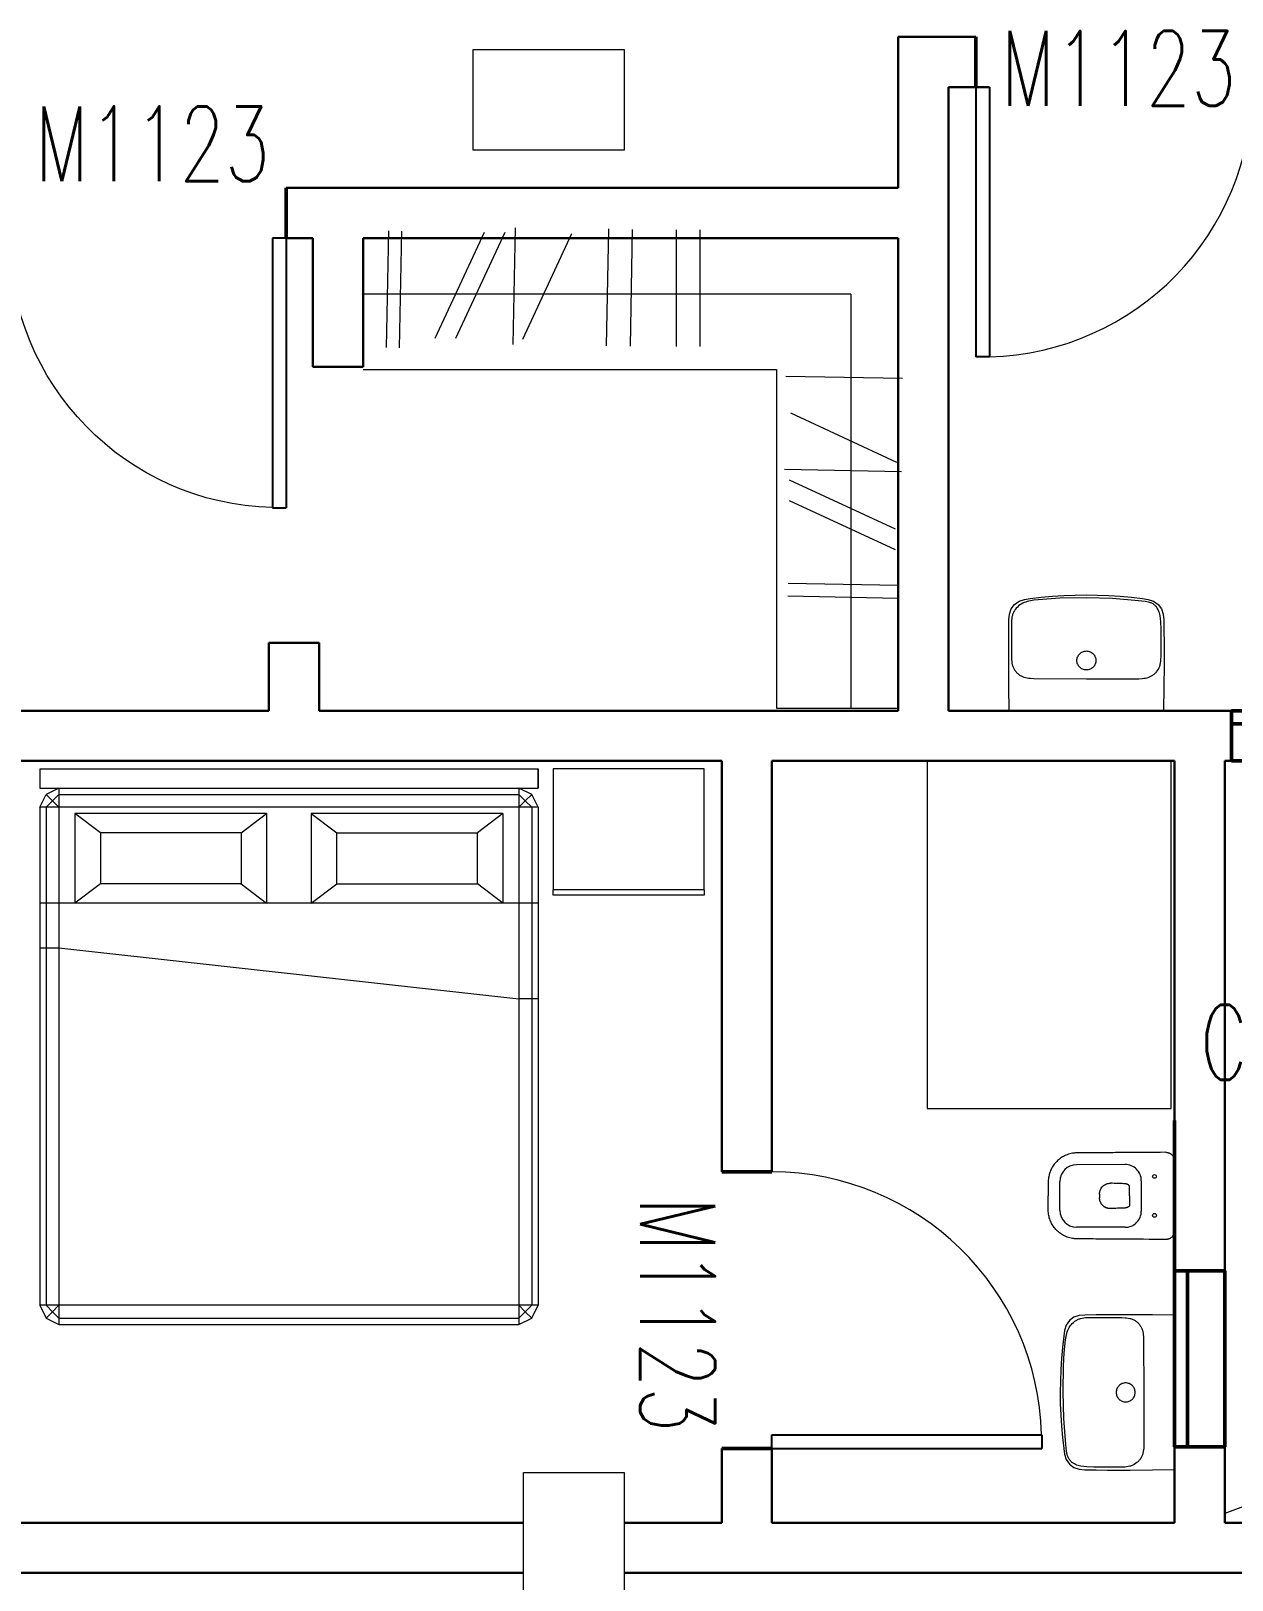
# Model space of a CAD drawing. Header units: inches. Extents: x 675 to 51927, y 19035 to 68555.
# Drawn here: x 6725 to 11500, y 52663 to 58825 of the extents above; entities that cross this region are included whole.
import ezdxf

# ---------------------------------------------------------------- set-up
doc = ezdxf.new("R2010")
doc.units = ezdxf.units.IN
doc.header["$LTSCALE"] = 0.5
doc.header["$MEASUREMENT"] = 0
for name, color, linetype, lineweight in [('00I-FURN', 30, 'Continuous', 9), ('Column', 192, 'Continuous', 13), ('Q-CASE', 31, 'Continuous', 9), ('Wall', 113, 'Continuous', 50), ('Window Interior', 170, 'Continuous', 50)]:
    doc.layers.add(name, color=color, linetype=linetype, lineweight=lineweight)
doc.layers.add('DOOR Single', color=242, linetype='Continuous')
doc.layers.add('WINDOW_TEXT', color=7, linetype='Continuous')
doc.styles.add('_TCH_WINDOW', font='SIMPLEX', dxfattribs={"height": 3.5, "bigfont": 'GBCBIG'})

# ---------------------------------------------------------------- blocks, each defined once
blk = doc.blocks.new('$DorLib2D$00000001')
for p, q in [((0.45, 0.975), (0.5, 0.975)), ((0.45, 0), (0.45, 0.975)), ((0.5, 0), (0.5, 0.975)), ((0.5, 0), (0.45, 0))]:
    blk.add_line(p, q)
at = {"lineweight": 13}
blk.add_arc((0.475, 0), 0.975, 91.4693, 180, dxfattribs=at)
blk = doc.blocks.new('$WINLIB2D$00000004')
at = {"color": 0}
for points in [[(-0.5, 0.5), (-0.5, -0.5)], [(-0.5, 0.5), (0.5, 0.5)], [(0.5, -0.5), (0.5, 0.5)], [(-0.5, 0.2406), (0.5, 0.2406)], [(-0.5, -0.5), (0.5, -0.5)]]:
    blk.add_lwpolyline(points, dxfattribs=at)

msp = doc.modelspace()

# ---------------------------------------------------------------- linework, layer by layer
at = {"layer": '00I-FURN'}
for p, q in [((8146.9, 58029.8), (8137.9, 57565.5)), ((8197.7, 58028.8), (8188.7, 57564.5)), ((8526.5, 58023.6), (8331, 57602.3)), ((8608.9, 58023.6), (8413.4, 57602.3)), ((8650.5, 58042.5), (8641.5, 57578.2)), ((8874.5, 58018.5), (8679, 57597.2)), ((9021.5, 58037.7), (9012.5, 57573.3)), ((9115.9, 58035.8), (9106.9, 57571.5)), ((9290.8, 58034.2), (9290.8, 57569.7)), ((9385.3, 57569.7), (9385.3, 58034.2)), ((9985.4, 57778.5), (8045.9, 57778.5)), ((9985.4, 57778.5), (9985.4, 56131.3)), ((9726.2, 57452.5), (10190.6, 57443.5)), ((9745.4, 57305.5), (10166.7, 57110.1)), ((9721.4, 57081.5), (10185.7, 57072.5)), ((9740.3, 57039.9), (10161.6, 56844.4)), ((9740.3, 56957.5), (10161.6, 56762)), ((9735.1, 56628.7), (10173.7, 56620.2)), ((9734.1, 56577.9), (10173.7, 56569.4)), ((10675.5, 56563.9), (10697.7, 56567.4)), ((10697.7, 56567.4), (10742.3, 56572.5)), ((10764.2, 56565.4), (10712.2, 56560.4)), ((10742.3, 56572.5), (10787, 56576.4)), ((10816.3, 56568.7), (10764.2, 56565.4)), ((10787, 56576.4), (10831.7, 56579.4)), ((10920.7, 56570.2), (10816.3, 56568.7)), ((10831.7, 56579.4), (10921.4, 56581.9)), ((11025.1, 56567.4), (10920.7, 56570.2)), ((10921.4, 56581.9), (10966.2, 56581)), ((10966.2, 56581), (11011, 56579.4)), ((11011, 56579.4), (11055.8, 56576.4)), ((11129.1, 56558.4), (11025.1, 56567.4)), ((11055.8, 56576.4), (11100.5, 56572.5)), ((11100.5, 56572.5), (11145, 56567.4)), ((11145, 56567.4), (11167.3, 56563.9)), ((10613.5, 56483), (10615.7, 56505.6)), ((10615.7, 56505.6), (10622.3, 56526.6)), ((10622.3, 56526.6), (10635.8, 56544.3)), ((10628.2, 56503.5), (10627.3, 56500.4)), ((10629.3, 56506.5), (10628.2, 56503.5)), ((10630.5, 56509.5), (10629.3, 56506.5)), ((10631.9, 56512.4), (10630.5, 56509.5)), ((10633.4, 56515.3), (10631.9, 56512.4)), ((10635, 56518.1), (10633.4, 56515.3)), ((10638.6, 56523.6), (10635, 56518.1)), ((10635.8, 56544.3), (10654.3, 56557)), ((10642.6, 56528.7), (10638.6, 56523.6)), ((10647.1, 56533.5), (10642.6, 56528.7)), ((10651.9, 56538), (10647.1, 56533.5)), ((10657.1, 56542), (10651.9, 56538)), ((10654.3, 56557), (10675.5, 56563.9)), ((10662.5, 56545.5), (10657.1, 56542)), ((10668.2, 56548.6), (10662.5, 56545.5)), ((10674.1, 56551.2), (10668.2, 56548.6)), ((10680.2, 56553.5), (10674.1, 56551.2)), ((10686.4, 56555.4), (10680.2, 56553.5)), ((10699.2, 56558.3), (10686.4, 56555.4)), ((10712.2, 56560.4), (10699.2, 56558.3)), ((11155.6, 56555.7), (11129.1, 56558.4)), ((11162, 56554.7), (11155.6, 56555.7)), ((11168.1, 56553.4), (11162, 56554.7)), ((11167.3, 56563.9), (11188.4, 56557)), ((11173.8, 56551.8), (11168.1, 56553.4)), ((11176.6, 56550.8), (11173.8, 56551.8)), ((11179.2, 56549.8), (11176.6, 56550.8)), ((11181.8, 56548.6), (11179.2, 56549.8)), ((11184.2, 56547.3), (11181.8, 56548.6)), ((11186.5, 56546), (11184.2, 56547.3)), ((11188.7, 56544.5), (11186.5, 56546)), ((11188.4, 56557), (11207, 56544.3)), ((11190.9, 56542.9), (11188.7, 56544.5)), ((11192.9, 56541.3), (11190.9, 56542.9)), ((11194.8, 56539.5), (11192.9, 56541.3)), ((11196.6, 56537.7), (11194.8, 56539.5)), ((11198.4, 56535.8), (11196.6, 56537.7)), ((11200, 56533.8), (11198.4, 56535.8)), ((11201.6, 56531.7), (11200, 56533.8)), ((11203, 56529.6), (11201.6, 56531.7)), ((11205.7, 56525.1), (11203, 56529.6)), ((11208.1, 56520.4), (11205.7, 56525.1)), ((11207, 56544.3), (11220.5, 56526.6)), ((11210.1, 56515.4), (11208.1, 56520.4)), ((11211.9, 56510.3), (11210.1, 56515.4)), ((11213.4, 56504.9), (11211.9, 56510.3)), ((11214.7, 56499.3), (11213.4, 56504.9)), ((11220.5, 56526.6), (11227.1, 56505.6)), ((11227.1, 56505.6), (11229.3, 56483.1)), ((10613, 56438.2), (10613.5, 56483)), ((10623.2, 56467.9), (10623.1, 56454.6)), ((10623.1, 56454.6), (10623.2, 56402.4)), ((10623.9, 56481.1), (10623.2, 56467.9)), ((10624.6, 56487.7), (10623.9, 56481.1)), ((10625.7, 56494.1), (10624.6, 56487.7)), ((10627.3, 56500.4), (10625.7, 56494.1)), ((11216.6, 56487.6), (11214.7, 56499.3)), ((11217.8, 56475.1), (11216.6, 56487.6)), ((11218.6, 56447.7), (11217.8, 56475.1)), ((11218.4, 56417.5), (11218.6, 56447.7)), ((11229.3, 56483.1), (11229.9, 56438.2)), ((10612.5, 56348.5), (10612.7, 56393.4)), ((10612.7, 56393.4), (10613, 56438.2)), ((10623.2, 56402.4), (10623.7, 56350.2)), ((11218.3, 56353.1), (11218.4, 56417.5)), ((11229.9, 56438.2), (11230.1, 56393.4)), ((11230.1, 56393.4), (11230.3, 56348.5)), ((10612.6, 56303.7), (10612.5, 56348.5)), ((10623.7, 56350.2), (10623.7, 56336.9)), ((10623.7, 56336.9), (10624.1, 56323.6)), ((10624.1, 56323.6), (10624.6, 56317.1)), ((10883.7, 56321), (10883.9, 56324.7)), ((10883.9, 56317.3), (10883.7, 56321)), ((10883.9, 56324.7), (10884.4, 56328.4)), ((10884.4, 56328.4), (10885.3, 56332)), ((10885.3, 56332), (10886.6, 56335.5)), ((10886.6, 56335.5), (10888.2, 56338.8)), ((10888.2, 56338.8), (10890.1, 56342)), ((10890.1, 56342), (10892.3, 56345)), ((10892.3, 56345), (10894.8, 56347.7)), ((10894.8, 56347.7), (10897.5, 56350.2)), ((10897.5, 56350.2), (10900.5, 56352.4)), ((10900.5, 56352.4), (10903.6, 56354.3)), ((10903.6, 56354.3), (10907, 56355.9)), ((10907, 56355.9), (10910.5, 56357.2)), ((10910.5, 56357.2), (10914.1, 56358.1)), ((10914.1, 56358.1), (10917.7, 56358.6)), ((10917.7, 56358.6), (10921.4, 56358.8)), ((10921.4, 56358.8), (10925.1, 56358.6)), ((10925.1, 56358.6), (10928.8, 56358.1)), ((10928.8, 56358.1), (10932.4, 56357.2)), ((10932.4, 56357.2), (10935.9, 56355.9)), ((10935.9, 56355.9), (10939.2, 56354.3)), ((10939.2, 56354.3), (10942.4, 56352.4)), ((10942.4, 56352.4), (10945.4, 56350.2)), ((10945.4, 56350.2), (10948.1, 56347.7)), ((10948.1, 56347.7), (10950.6, 56345)), ((10950.6, 56345), (10952.8, 56342)), ((10952.8, 56342), (10954.7, 56338.8)), ((10954.7, 56338.8), (10956.3, 56335.5)), ((10956.3, 56335.5), (10957.5, 56332)), ((10957.5, 56332), (10958.4, 56328.4)), ((10958.4, 56328.4), (10959, 56324.7)), ((10959, 56324.7), (10959.2, 56321)), ((10959.2, 56321), (10959, 56317.3)), ((11217.4, 56317.7), (11218, 56324.4)), ((11218, 56324.4), (11218.4, 56338.3)), ((11218.4, 56338.3), (11218.3, 56353.1)), ((11230.3, 56348.5), (11230.2, 56303.7)), ((10613.2, 56214), (10612.6, 56303.7)), ((10624.6, 56317.1), (10625.6, 56310.6)), ((10625.6, 56310.6), (10626.9, 56304.3)), ((10626.9, 56304.3), (10627.8, 56301.2)), ((10627.8, 56301.2), (10628.8, 56298.2)), ((10628.8, 56298.2), (10629.9, 56295.1)), ((10629.9, 56295.1), (10631.2, 56292.2)), ((10631.2, 56292.2), (10632.6, 56289.2)), ((10632.6, 56289.2), (10634.2, 56286.4)), ((10634.2, 56286.4), (10635.9, 56283.6)), ((10635.9, 56283.6), (10637.7, 56280.9)), ((10637.7, 56280.9), (10639.6, 56278.3)), ((10639.6, 56278.3), (10641.7, 56275.7)), ((10641.7, 56275.7), (10643.8, 56273.3)), ((10643.8, 56273.3), (10646.1, 56271)), ((10646.1, 56271), (10648.5, 56268.8)), ((10648.5, 56268.8), (10650.9, 56266.7)), ((10650.9, 56266.7), (10653.5, 56264.7)), ((10653.5, 56264.7), (10656.1, 56262.8)), ((10656.1, 56262.8), (10658.8, 56261.1)), ((10658.8, 56261.1), (10661.6, 56259.6)), ((10661.6, 56259.6), (10664.5, 56258.2)), ((10664.5, 56258.2), (10667.4, 56256.9)), ((10667.4, 56256.9), (10670.4, 56255.8)), ((10884.4, 56313.7), (10883.9, 56317.3)), ((10885.3, 56310.1), (10884.4, 56313.7)), ((10886.6, 56306.6), (10885.3, 56310.1)), ((10888.2, 56303.3), (10886.6, 56306.6)), ((10890.1, 56300.1), (10888.2, 56303.3)), ((10892.3, 56297.1), (10890.1, 56300.1)), ((10894.8, 56294.4), (10892.3, 56297.1)), ((10897.5, 56291.9), (10894.8, 56294.4)), ((10900.5, 56289.7), (10897.5, 56291.9)), ((10903.6, 56287.8), (10900.5, 56289.7)), ((10907, 56286.2), (10903.6, 56287.8)), ((10910.5, 56284.9), (10907, 56286.2)), ((10914.1, 56284), (10910.5, 56284.9)), ((10917.7, 56283.5), (10914.1, 56284)), ((10921.4, 56283.3), (10917.7, 56283.5)), ((10925.1, 56283.5), (10921.4, 56283.3)), ((10928.8, 56284), (10925.1, 56283.5)), ((10932.4, 56284.9), (10928.8, 56284)), ((10935.9, 56286.2), (10932.4, 56284.9)), ((10939.2, 56287.8), (10935.9, 56286.2)), ((10942.4, 56289.7), (10939.2, 56287.8)), ((10945.4, 56291.9), (10942.4, 56289.7)), ((10948.1, 56294.4), (10945.4, 56291.9)), ((10950.6, 56297.1), (10948.1, 56294.4)), ((10952.8, 56300.1), (10950.6, 56297.1)), ((10954.7, 56303.3), (10952.8, 56300.1)), ((10956.3, 56306.6), (10954.7, 56303.3)), ((10957.5, 56310.1), (10956.3, 56306.6)), ((10958.4, 56313.7), (10957.5, 56310.1)), ((10959, 56317.3), (10958.4, 56313.7)), ((11172.2, 56255.5), (11175.1, 56256.7)), ((11175.1, 56256.7), (11178, 56258.1)), ((11178, 56258.1), (11180.9, 56259.5)), ((11180.9, 56259.5), (11183.6, 56261.2)), ((11183.6, 56261.2), (11186.3, 56263)), ((11186.3, 56263), (11188.9, 56264.9)), ((11188.9, 56264.9), (11191.4, 56266.9)), ((11191.4, 56266.9), (11193.8, 56269.1)), ((11193.8, 56269.1), (11196.2, 56271.4)), ((11196.2, 56271.4), (11198.4, 56273.8)), ((11198.4, 56273.8), (11200.5, 56276.2)), ((11200.5, 56276.2), (11204.4, 56281.5)), ((11204.4, 56281.5), (11207.9, 56287)), ((11207.9, 56287), (11210.8, 56292.8)), ((11210.8, 56292.8), (11212.1, 56295.8)), ((11212.1, 56295.8), (11213.3, 56298.8)), ((11213.3, 56298.8), (11214.3, 56301.9)), ((11214.3, 56301.9), (11215.1, 56305)), ((11215.1, 56305), (11216.5, 56311.3)), ((11216.5, 56311.3), (11217.4, 56317.7)), ((11230.2, 56303.7), (11229.6, 56214)), ((10614.5, 56124.3), (10613.2, 56214)), ((10670.4, 56255.8), (10673.4, 56254.8)), ((10673.4, 56254.8), (10679.7, 56253.1)), ((10679.7, 56253.1), (10686.1, 56251.9)), ((10686.1, 56251.9), (10692.6, 56250.9)), ((10692.6, 56250.9), (10699.3, 56250.3)), ((10699.3, 56250.3), (10712.6, 56249.5)), ((10712.6, 56249.5), (10921.4, 56248.7)), ((10921.4, 56248.7), (11130.3, 56248.6)), ((11130.3, 56248.6), (11143.5, 56249.4)), ((11143.5, 56249.4), (11150.1, 56250.1)), ((11150.1, 56250.1), (11156.6, 56251.2)), ((11156.6, 56251.2), (11163, 56252.6)), ((11163, 56252.6), (11169.2, 56254.4)), ((11169.2, 56254.4), (11172.2, 56255.5)), ((11229.6, 56214), (11228.3, 56124.3)), ((10614.7, 56123.2), (10614.5, 56124.3)), ((10615.4, 56122.2), (10614.7, 56123.2)), ((10616.4, 56121.5), (10615.4, 56122.2)), ((10617.5, 56121.3), (10616.4, 56121.5)), ((11226.4, 56121.5), (11225.4, 56121.3)), ((11227.4, 56122.2), (11226.4, 56121.5)), ((11228.1, 56123.2), (11227.4, 56122.2)), ((11228.3, 56124.3), (11228.1, 56123.2)), ((6760.2, 55889.6), (8741.4, 55889.6)), ((6760.2, 55889.6), (6760.2, 55813.4)), ((8741.4, 55889.6), (8741.4, 55813.4)), ((8741.4, 55813.4), (8741.4, 55889.6)), ((9401.4, 55889.6), (8801.4, 55889.6)), ((8801.4, 55889.6), (8801.4, 55409.6)), ((9401.4, 55409.6), (9401.4, 55889.6)), ((10288.9, 55921.3), (10288.9, 54539.4)), ((11258.9, 54539.4), (11258.9, 55921.3)), ((6760.2, 55813.4), (8741.4, 55813.4)), ((6760.2, 55737.2), (6785.6, 55788)), ((6836.4, 55813.4), (6785.6, 55788)), ((6811, 55762.6), (6785.6, 55788)), ((6836.4, 55788), (6811, 55762.6)), ((6836.4, 55813.4), (6836.4, 53679.8)), ((6836.4, 55788), (8665.2, 55788)), ((8716, 55788), (8665.2, 55813.4)), ((8665.2, 55813.4), (8665.2, 53679.8)), ((8690.6, 55762.6), (8665.2, 55788)), ((8690.6, 55762.6), (8716, 55788)), ((8741.4, 55737.2), (8716, 55788)), ((6760.2, 55737.2), (6760.2, 53756)), ((8741.4, 55737.2), (6760.2, 55737.2)), ((6785.6, 55737.2), (6811, 55762.6)), ((6785.6, 55737.2), (6785.6, 53756)), ((6836.4, 55737.2), (6811, 55762.6)), ((7661.9, 55711.8), (6899.9, 55711.8)), ((6899.9, 55711.8), (6899.9, 55356.2)), ((7001.5, 55635.6), (6899.9, 55711.8)), ((7560.3, 55635.6), (7661.9, 55711.8)), ((7661.9, 55711.8), (7661.9, 55356.2)), ((8601.7, 55711.8), (7839.7, 55711.8)), ((7839.7, 55711.8), (7839.7, 55356.2)), ((7839.7, 55711.8), (7941.3, 55635.6)), ((8601.7, 55711.8), (8500.1, 55635.6)), ((8601.7, 55711.8), (8601.7, 55356.2)), ((8665.2, 55737.2), (8690.6, 55762.6)), ((8716, 55737.2), (8690.6, 55762.6)), ((8716, 55737.2), (8716, 53756)), ((8741.4, 55737.2), (8741.4, 53756)), ((7560.3, 55635.6), (7001.5, 55635.6)), ((7001.5, 55635.6), (7001.5, 55432.4)), ((7560.3, 55635.6), (7560.3, 55432.4)), ((7941.3, 55432.4), (7941.3, 55635.6)), ((7941.3, 55635.6), (8500.1, 55635.6)), ((8500.1, 55432.4), (8500.1, 55635.6)), ((7001.5, 55432.4), (6899.9, 55356.2)), ((7560.3, 55432.4), (7001.5, 55432.4)), ((7560.3, 55432.4), (7661.9, 55356.2)), ((7839.7, 55356.2), (7941.3, 55432.4)), ((7941.3, 55432.4), (8500.1, 55432.4)), ((8601.7, 55356.2), (8500.1, 55432.4)), ((8801.4, 55409.6), (9401.4, 55409.6)), ((8801.4, 55387.1), (8801.4, 55408.5)), ((9401.4, 55408.5), (8801.4, 55408.5)), ((9401.4, 55408.5), (9401.4, 55387.1)), ((8741.4, 55356.2), (6760.2, 55356.2)), ((9401.4, 55387.1), (8801.4, 55387.1)), ((6760.2, 55178.4), (6836.4, 55178.4)), ((6836.4, 55178.4), (8665.2, 54975.2)), ((8741.4, 54975.2), (8665.2, 54975.2)), ((10288.9, 54539.4), (11258.9, 54539.4)), ((11075.1, 54316.3), (10882.1, 54315.3)), ((15192.6, 54312.7), (11471.4, 52928.5)), ((10815.9, 54133.8), (10815.9, 54248.8)), ((11139.9, 54251.8), (11139.9, 54130.8)), ((10973.9, 54198.5), (10973.9, 54184.1)), ((11075.1, 54066.4), (10882.1, 54067.3)), ((6760.2, 53756), (6785.6, 53705.2)), ((8741.4, 53756), (6760.2, 53756)), ((6785.6, 53756), (6811, 53730.6)), ((6811, 53730.6), (6785.6, 53705.2)), ((6836.4, 53756), (6811, 53730.6)), ((6811, 53730.6), (6836.4, 53705.2)), ((8665.2, 53756), (8690.6, 53730.6)), ((8665.2, 53705.2), (8690.6, 53730.6)), ((8690.6, 53730.6), (8716, 53756)), ((8690.6, 53730.6), (8716, 53705.2)), ((8716, 53705.2), (8741.4, 53756)), ((6785.6, 53705.2), (6836.4, 53679.8)), ((6836.4, 53705.2), (8665.2, 53705.2)), ((6836.4, 53679.8), (8665.2, 53679.8)), ((8665.2, 53679.8), (8716, 53705.2)), ((10841.7, 53676.6), (10834.8, 53655.5)), ((10854.4, 53695.2), (10841.7, 53676.6)), ((10853.2, 53668.4), (10856.8, 53673.9)), ((10872.1, 53708.6), (10854.4, 53695.2)), ((10856.8, 53673.9), (10860.8, 53679)), ((10860.8, 53679), (10865.2, 53683.8)), ((10865.2, 53683.8), (10870, 53688.3)), ((10870, 53688.3), (10875.1, 53692.4)), ((10893.1, 53715.2), (10872.1, 53708.6)), ((10875.1, 53692.4), (10880.6, 53696)), ((10880.6, 53696), (10883.4, 53697.6)), ((10883.4, 53697.6), (10886.3, 53699.1)), ((10886.3, 53699.1), (10889.2, 53700.4)), ((10889.2, 53700.4), (10892.2, 53701.7)), ((10892.2, 53701.7), (10895.3, 53702.7)), ((10915.7, 53717.4), (10893.1, 53715.2)), ((10895.3, 53702.7), (10898.4, 53703.7)), ((10898.4, 53703.7), (10904.6, 53705.2)), ((10904.6, 53705.2), (10911.1, 53706.3)), ((10911.1, 53706.3), (10917.6, 53707)), ((10960.5, 53718), (10915.7, 53717.4)), ((10917.6, 53707), (10930.8, 53707.7)), ((10930.8, 53707.7), (10944.1, 53707.8)), ((10944.1, 53707.8), (10996.4, 53707.8)), ((11005.4, 53718.3), (10960.5, 53718)), ((10996.4, 53707.8), (11048.6, 53707.2)), ((11050.2, 53718.4), (11005.4, 53718.3)), ((11048.6, 53707.2), (11061.9, 53707.3)), ((11095.1, 53718.3), (11050.2, 53718.4)), ((11061.9, 53707.3), (11075.1, 53706.9)), ((11075.1, 53706.9), (11081.6, 53706.3)), ((11081.6, 53706.3), (11088.1, 53705.4)), ((11088.1, 53705.4), (11094.4, 53704)), ((11094.4, 53704), (11097.5, 53703.2)), ((11184.8, 53717.7), (11095.1, 53718.3)), ((11097.5, 53703.2), (11100.6, 53702.2)), ((11100.6, 53702.2), (11103.6, 53701)), ((11103.6, 53701), (11106.6, 53699.7)), ((11106.6, 53699.7), (11109.5, 53698.3)), ((11109.5, 53698.3), (11112.3, 53696.7)), ((11112.3, 53696.7), (11115.1, 53695.1)), ((11115.1, 53695.1), (11117.8, 53693.2)), ((11117.8, 53693.2), (11120.5, 53691.3)), ((11120.5, 53691.3), (11123, 53689.3)), ((11123, 53689.3), (11125.4, 53687.1)), ((11125.4, 53687.1), (11127.7, 53684.8)), ((11127.7, 53684.8), (11130, 53682.5)), ((11130, 53682.5), (11132.1, 53680)), ((11132.1, 53680), (11134, 53677.5)), ((11134, 53677.5), (11135.9, 53674.8)), ((11135.9, 53674.8), (11137.6, 53672.1)), ((11137.6, 53672.1), (11139.1, 53669.3)), ((11139.1, 53669.3), (11140.6, 53666.5)), ((11271.4, 53716.5), (11184.8, 53717.7)), ((10831.3, 53633.2), (10826.2, 53588.6)), ((10834.8, 53655.5), (10831.3, 53633.2)), ((10833.3, 53566.8), (10838.3, 53618.7)), ((10838.3, 53618.7), (10840.5, 53631.7)), ((10840.5, 53631.7), (10843.4, 53644.5)), ((10843.4, 53644.5), (10845.3, 53650.7)), ((10845.3, 53650.7), (10847.5, 53656.8)), ((10847.5, 53656.8), (10850.1, 53662.7)), ((10850.1, 53662.7), (10853.2, 53668.4)), ((11140.6, 53666.5), (11141.8, 53663.5)), ((11141.8, 53663.5), (11143, 53660.5)), ((11143, 53660.5), (11144, 53657.5)), ((11144, 53657.5), (11145.6, 53651.2)), ((11145.6, 53651.2), (11146.9, 53644.8)), ((11146.9, 53644.8), (11147.8, 53638.3)), ((11147.8, 53638.3), (11148.4, 53631.7)), ((11148.4, 53631.7), (11149.2, 53618.4)), ((11149.2, 53618.4), (11150, 53409.5)), ((10826.2, 53588.6), (10822.4, 53544)), ((10830, 53514.7), (10833.3, 53566.8)), ((10819.3, 53499.2), (10816.8, 53409.6)), ((10822.4, 53544), (10819.3, 53499.2)), ((10828.5, 53410.2), (10830, 53514.7)), ((11042.8, 53423.9), (11041.6, 53420.5)), ((11044.4, 53427.3), (11042.8, 53423.9)), ((11046.3, 53430.5), (11044.4, 53427.3)), ((11048.5, 53433.4), (11046.3, 53430.5)), ((11051, 53436.2), (11048.5, 53433.4)), ((11053.7, 53438.7), (11051, 53436.2)), ((11056.7, 53440.9), (11053.7, 53438.7)), ((11059.9, 53442.8), (11056.7, 53440.9)), ((11063.2, 53444.4), (11059.9, 53442.8)), ((11066.7, 53445.6), (11063.2, 53444.4)), ((11070.3, 53446.5), (11066.7, 53445.6)), ((11074, 53447.1), (11070.3, 53446.5)), ((11077.7, 53447.2), (11074, 53447.1)), ((11081.4, 53447.1), (11077.7, 53447.2)), ((11085, 53446.5), (11081.4, 53447.1)), ((11088.6, 53445.6), (11085, 53446.5)), ((11092.1, 53444.4), (11088.6, 53445.6)), ((11095.5, 53442.8), (11092.1, 53444.4)), ((11098.6, 53440.9), (11095.5, 53442.8)), ((11101.6, 53438.7), (11098.6, 53440.9)), ((11104.4, 53436.2), (11101.6, 53438.7)), ((11106.9, 53433.4), (11104.4, 53436.2)), ((11109.1, 53430.5), (11106.9, 53433.4)), ((11111, 53427.3), (11109.1, 53430.5)), ((11112.5, 53423.9), (11111, 53427.3)), ((11113.8, 53420.5), (11112.5, 53423.9)), ((10816.8, 53409.6), (10817.7, 53364.7)), ((10817.7, 53364.7), (10819.3, 53319.9)), ((10831.3, 53305.9), (10828.5, 53410.2)), ((11040.1, 53413.2), (11040, 53409.5)), ((11040, 53409.5), (11040.1, 53405.8)), ((11040.7, 53416.9), (11040.1, 53413.2)), ((11040.1, 53405.8), (11040.7, 53402.1)), ((11041.6, 53420.5), (11040.7, 53416.9)), ((11040.7, 53402.1), (11041.6, 53398.5)), ((11041.6, 53398.5), (11042.8, 53395.1)), ((11042.8, 53395.1), (11044.4, 53391.7)), ((11044.4, 53391.7), (11046.3, 53388.5)), ((11046.3, 53388.5), (11048.5, 53385.6)), ((11048.5, 53385.6), (11051, 53382.8)), ((11051, 53382.8), (11053.7, 53380.3)), ((11053.7, 53380.3), (11056.7, 53378.1)), ((11056.7, 53378.1), (11059.9, 53376.2)), ((11059.9, 53376.2), (11063.2, 53374.6)), ((11063.2, 53374.6), (11066.7, 53373.4)), ((11066.7, 53373.4), (11070.3, 53372.5)), ((11070.3, 53372.5), (11074, 53372)), ((11074, 53372), (11077.7, 53371.8)), ((11077.7, 53371.8), (11081.4, 53372)), ((11081.4, 53372), (11085, 53372.5)), ((11085, 53372.5), (11088.6, 53373.4)), ((11088.6, 53373.4), (11092.1, 53374.6)), ((11092.1, 53374.6), (11095.5, 53376.2)), ((11095.5, 53376.2), (11098.6, 53378.1)), ((11098.6, 53378.1), (11101.6, 53380.3)), ((11101.6, 53380.3), (11104.4, 53382.8)), ((11104.4, 53382.8), (11106.9, 53385.6)), ((11106.9, 53385.6), (11109.1, 53388.5)), ((11109.1, 53388.5), (11111, 53391.7)), ((11111, 53391.7), (11112.5, 53395.1)), ((11112.5, 53395.1), (11113.8, 53398.5)), ((11114.7, 53416.9), (11113.8, 53420.5)), ((11113.8, 53398.5), (11114.7, 53402.1)), ((11115.2, 53413.2), (11114.7, 53416.9)), ((11114.7, 53402.1), (11115.2, 53405.8)), ((11115.4, 53409.5), (11115.2, 53413.2)), ((11115.2, 53405.8), (11115.4, 53409.5)), ((11150, 53409.5), (11150.1, 53200.7)), ((10819.3, 53319.9), (10822.4, 53275.2)), ((10840.3, 53201.8), (10831.3, 53305.9)), ((10822.4, 53275.2), (10826.2, 53230.5)), ((10826.2, 53230.5), (10831.3, 53185.9)), ((10831.3, 53185.9), (10834.8, 53163.7)), ((10843, 53175.3), (10840.3, 53201.8)), ((11148.6, 53180.8), (11147.5, 53174.3)), ((11149.3, 53187.4), (11148.6, 53180.8)), ((11150.1, 53200.7), (11149.3, 53187.4)), ((10834.8, 53163.7), (10841.7, 53142.5)), ((10841.7, 53142.5), (10854.4, 53123.9)), ((10844.1, 53169), (10843, 53175.3)), ((10845.4, 53162.9), (10844.1, 53169)), ((10847, 53157.1), (10845.4, 53162.9)), ((10847.9, 53154.3), (10847, 53157.1)), ((10849, 53151.7), (10847.9, 53154.3)), ((10850.1, 53149.2), (10849, 53151.7)), ((10851.4, 53146.7), (10850.1, 53149.2)), ((10852.8, 53144.4), (10851.4, 53146.7)), ((10854.2, 53142.2), (10852.8, 53144.4)), ((10855.8, 53140.1), (10854.2, 53142.2)), ((10854.4, 53123.9), (10872.1, 53110.5)), ((10857.4, 53138.1), (10855.8, 53140.1)), ((10859.2, 53136.1), (10857.4, 53138.1)), ((10861, 53134.3), (10859.2, 53136.1)), ((10862.9, 53132.6), (10861, 53134.3)), ((10864.9, 53130.9), (10862.9, 53132.6)), ((10867, 53129.4), (10864.9, 53130.9)), ((10869.2, 53127.9), (10867, 53129.4)), ((10873.6, 53125.2), (10869.2, 53127.9)), ((10878.4, 53122.9), (10873.6, 53125.2)), ((10883.3, 53120.8), (10878.4, 53122.9)), ((10888.5, 53119), (10883.3, 53120.8)), ((10893.8, 53117.5), (10888.5, 53119)), ((10899.4, 53116.2), (10893.8, 53117.5)), ((10911.1, 53114.3), (10899.4, 53116.2)), ((10923.6, 53113.2), (10911.1, 53114.3)), ((11087.4, 53114.5), (11081, 53113.5)), ((11093.7, 53115.8), (11087.4, 53114.5)), ((11096.8, 53116.7), (11093.7, 53115.8)), ((11099.9, 53117.7), (11096.8, 53116.7)), ((11102.9, 53118.8), (11099.9, 53117.7)), ((11105.9, 53120.1), (11102.9, 53118.8)), ((11111.7, 53123), (11105.9, 53120.1)), ((11117.2, 53126.5), (11111.7, 53123)), ((11122.5, 53130.4), (11117.2, 53126.5)), ((11125, 53132.5), (11122.5, 53130.4)), ((11127.4, 53134.8), (11125, 53132.5)), ((11129.6, 53137.1), (11127.4, 53134.8)), ((11131.8, 53139.5), (11129.6, 53137.1)), ((11133.8, 53142), (11131.8, 53139.5)), ((11135.8, 53144.6), (11133.8, 53142)), ((11137.5, 53147.3), (11135.8, 53144.6)), ((11139.2, 53150.1), (11137.5, 53147.3)), ((11140.7, 53152.9), (11139.2, 53150.1)), ((11142, 53155.8), (11140.7, 53152.9)), ((11143.2, 53158.8), (11142, 53155.8)), ((11144.3, 53161.8), (11143.2, 53158.8)), ((11146.1, 53168), (11144.3, 53161.8)), ((11147.5, 53174.3), (11146.1, 53168)), ((10872.1, 53110.5), (10893.2, 53103.8)), ((10893.2, 53103.8), (10915.7, 53101.6)), ((10915.7, 53101.6), (10960.5, 53101.1)), ((10951, 53112.4), (10923.6, 53113.2)), ((10981.3, 53112.6), (10951, 53112.4)), ((10960.5, 53101.1), (11005.4, 53100.8)), ((11045.7, 53112.6), (10981.3, 53112.6)), ((11005.4, 53100.8), (11050.2, 53100.7)), ((11060.4, 53112.5), (11045.7, 53112.6)), ((11050.2, 53100.7), (11095.1, 53100.7)), ((11074.3, 53112.9), (11060.4, 53112.5)), ((11081, 53113.5), (11074.3, 53112.9)), ((11095.1, 53100.7), (11184.8, 53101.3)), ((11184.8, 53101.3), (11271.4, 53102.6))]:
    msp.add_line(p, q, dxfattribs=at)
at = {"layer": '00I-FURN', "lineweight": 20}
for p, q in [((8046, 57478.8), (9690, 57478.8)), ((9690, 57478.8), (9690, 56131.3))]:
    msp.add_line(p, q, dxfattribs=at)
at = {"layer": '00I-FURN'}
for centre in [(11192.4, 54268.8), (11192.4, 54113.8)]:
    msp.add_circle(centre, 7.5, dxfattribs=at)
for centre, radius, start, end in [((11237.8, 54330.8), 33.6, 0.00258, 49.18567), ((10882.4, 54248.8), 66.5, 90.29498, 180), ((11075.4, 54251.8), 64.5, 0, 90.29498), ((10882.4, 54133.8), 66.5, 180, 269.70502), ((11075.4, 54130.8), 64.5, 269.70502, 0), ((11237.8, 54051.8), 33.6, 310.79146, 359.99586)]:
    msp.add_arc(centre, radius, start, end, dxfattribs=at)
for points, knots in [([(10881.6, 54362.4), (10878.9, 54362.2), (10873.6, 54361.9), (10864.7, 54360.7), (10855.1, 54358.6), (10844.8, 54355.2), (10835.2, 54351.1), (10826.3, 54346.3), (10818.1, 54341), (10810.5, 54335), (10803.3, 54328.4), (10796.7, 54321.2), (10790.7, 54313.4), (10785.4, 54305.1), (10780.8, 54296.5), (10777, 54287.5), (10774, 54278.2), (10771.7, 54268.7), (10770.2, 54258.9), (10770, 54252.3), (10769.8, 54248.9)], [0, 0, 0, 0, 0.045687, 0.091373, 0.15284, 0.214444, 0.275914, 0.33116, 0.3866, 0.442041, 0.497288, 0.5529, 0.608712, 0.664523, 0.720132, 0.77556, 0.831189, 0.886816, 0.94224, 1, 1, 1, 1]), ([(11237.2, 54364.6), (11177.9, 54364.3), (11118.6, 54363.8), (11044.6, 54363.3), (11029.8, 54363.2), (11007.5, 54363.1), (11000.1, 54363.1), (10985.3, 54363), (10977.9, 54362.9), (10955.7, 54362.8), (10940.9, 54362.7), (10918.6, 54362.6), (10911.2, 54362.6), (10900.1, 54362.5), (10896.4, 54362.5), (10890.9, 54362.5), (10889, 54362.4), (10886.2, 54362.4), (10885.3, 54362.4), (10883.5, 54362.4), (10882.5, 54362.4), (10881.6, 54362.4)], [0, 0, 0, 0, 0.5, 0.5, 0.625, 0.625, 0.6875, 0.6875, 0.75, 0.75, 0.875, 0.875, 0.9375, 0.9375, 0.96875, 0.96875, 0.984375, 0.984375, 0.992187, 0.992187, 1, 1, 1, 1]), ([(11237.2, 54364.6), (11237.8, 54364.6), (11239.6, 54364.7), (11242.4, 54364.3), (11245.5, 54363.7), (11248.7, 54362.8), (11251.7, 54361.6), (11254.6, 54360), (11257.2, 54358.4), (11258.7, 54357.1), (11259.4, 54356.5)], [0, 0, 0, 0, 0.0851159, 0.2134022, 0.3486192, 0.4827037, 0.6175376, 0.7538046, 0.8895639, 1, 1, 1, 1]), ([(10769.8, 54248.9), (10769.8, 54243.6), (10769.8, 54224.4), (10769.7, 54205.2), (10769.7, 54191.3)], [0, 0, 0, 0, 0.277738, 1, 1, 1, 1]), ([(10973.9, 54198.5), (10973.9, 54201.5), (10974.2, 54204.4), (10975, 54208.7), (10975.3, 54210.1), (10976.2, 54213), (10976.7, 54214.4), (10978.4, 54218.4), (10979.7, 54220.9), (10982.9, 54225.7), (10984.8, 54227.9), (10988.8, 54231.8), (10991, 54233.6), (10995.8, 54236.7), (10998.3, 54237.9), (11002.2, 54239.4), (11003.5, 54239.9), (11005.6, 54240.4), (11006.2, 54240.6), (11007.6, 54240.9), (11008.3, 54241), (11011.8, 54241.6), (11014.6, 54241.8), (11017.4, 54241.7)], [0, 0, 0, 0, 0.125, 0.125, 0.1875, 0.1875, 0.25, 0.25, 0.375, 0.375, 0.5, 0.5, 0.625, 0.625, 0.75, 0.75, 0.8125, 0.8125, 0.84375, 0.84375, 0.875, 0.875, 1, 1, 1, 1]), ([(11073.1, 54239.7), (11070, 54239.8), (11063.8, 54240), (11054.5, 54240.4), (11039.1, 54240.9), (11026.7, 54241.3), (11017.4, 54241.7)], [0, 0, 0, 0, 0.166649, 0.333411, 0.500175, 1, 1, 1, 1]), ([(11093, 54226.6), (11093, 54226.9), (11093, 54227.1), (11093.1, 54227.7), (11093.1, 54228), (11093.1, 54228.6), (11093, 54228.9), (11093, 54229.3), (11092.9, 54229.5), (11092.8, 54229.8), (11092.8, 54230), (11092.6, 54230.4), (11092.5, 54230.7), (11092.3, 54231.2), (11092.2, 54231.3), (11092, 54231.6), (11092, 54231.7), (11091.7, 54232.1), (11091.5, 54232.4), (11091.1, 54232.8), (11090.9, 54233.1), (11090.3, 54233.7), (11089.9, 54234.1), (11089, 54234.8), (11088.6, 54235.1), (11087.2, 54236), (11086.3, 54236.5), (11084.4, 54237.4), (11083.4, 54237.7), (11081.5, 54238.4), (11080.5, 54238.7), (11078.5, 54239.1), (11077.4, 54239.3), (11075.3, 54239.6), (11074.2, 54239.7), (11073.1, 54239.7)], [0, 0, 0, 0, 0.03125, 0.03125, 0.0625, 0.0625, 0.09375, 0.09375, 0.109375, 0.109375, 0.125, 0.125, 0.15625, 0.15625, 0.171875, 0.171875, 0.1875, 0.1875, 0.21875, 0.21875, 0.25, 0.25, 0.3125, 0.3125, 0.375, 0.375, 0.5, 0.5, 0.625, 0.625, 0.75, 0.75, 0.875, 0.875, 1, 1, 1, 1]), ([(11093.5, 54191.3), (11093.5, 54192.8), (11093.5, 54194.3), (11093.4, 54196.5), (11093.4, 54197.3), (11093.4, 54198.8), (11093.4, 54199.5), (11093.3, 54203.2), (11093.2, 54206.2), (11093.1, 54210.6), (11093.1, 54212.1), (11093.1, 54215), (11093, 54216.5), (11093, 54220.8), (11093, 54223.7), (11093, 54226.6)], [0, 0, 0, 0, 0.125, 0.125, 0.1875, 0.1875, 0.25, 0.25, 0.5, 0.5, 0.625, 0.625, 0.75, 0.75, 1, 1, 1, 1]), ([(10769.8, 54133.7), (10769.8, 54139), (10769.8, 54158.2), (10769.7, 54177.4), (10769.7, 54191.3)], [0, 0, 0, 0, 0.277738, 1, 1, 1, 1]), ([(11017.4, 54141), (11017.2, 54140.9), (11016.8, 54140.9), (11016.3, 54140.9), (11015.7, 54140.9), (11015.1, 54140.9), (11014.6, 54140.9), (11014, 54141), (11013.4, 54141), (11012.9, 54141), (11012.3, 54141.1), (11011.7, 54141.1), (11011.2, 54141.2), (11010.6, 54141.2), (11010.1, 54141.3), (11009.5, 54141.4), (11008.9, 54141.5), (11008.4, 54141.6), (11007.5, 54141.7), (11006.3, 54142), (11004.7, 54142.4), (11002.9, 54143), (11000.8, 54143.7), (10998.3, 54144.7), (10995.5, 54146.2), (10992.5, 54148), (10989.6, 54150.2), (10986.9, 54152.6), (10984.3, 54155.3), (10981.9, 54158.4), (10979.4, 54162.3), (10977.8, 54165.6), (10976.9, 54167.9), (10976.5, 54168.8), (10976.2, 54169.8), (10975.8, 54170.8), (10975.5, 54171.9), (10975.2, 54173), (10975, 54174.1), (10974.7, 54175.2), (10974.5, 54176.4), (10974.3, 54177.6), (10974.2, 54178.9), (10974.1, 54180.1), (10974, 54181.4), (10973.9, 54182.7), (10973.9, 54183.6), (10973.9, 54184.1)], [0, 0, 0, 0, 0.008226, 0.016444, 0.024655, 0.032862, 0.041066, 0.049267, 0.057466, 0.065666, 0.073868, 0.082072, 0.09028, 0.098494, 0.106714, 0.114942, 0.123179, 0.131426, 0.139686, 0.160741, 0.185305, 0.213382, 0.244976, 0.280089, 0.330912, 0.383221, 0.437023, 0.492326, 0.541013, 0.599203, 0.666895, 0.744087, 0.758741, 0.773738, 0.789079, 0.804764, 0.820793, 0.837166, 0.853883, 0.870944, 0.888349, 0.906097, 0.92419, 0.942627, 0.961407, 0.980532, 1, 1, 1, 1]), ([(11093.5, 54191.3), (11093.5, 54189.8), (11093.5, 54188.3), (11093.4, 54186.1), (11093.4, 54185.3), (11093.4, 54183.9), (11093.4, 54183.1), (11093.3, 54179.4), (11093.2, 54176.4), (11093.1, 54172), (11093.1, 54170.5), (11093.1, 54167.6), (11093, 54166.1), (11093, 54161.8), (11093, 54158.9), (11093, 54156)], [0, 0, 0, 0, 0.125, 0.125, 0.1875, 0.1875, 0.25, 0.25, 0.5, 0.5, 0.625, 0.625, 0.75, 0.75, 1, 1, 1, 1]), ([(10881.6, 54020.3), (10878.9, 54020.4), (10873.6, 54020.7), (10864.7, 54021.9), (10855.1, 54024.1), (10844.8, 54027.4), (10835.2, 54031.5), (10826.3, 54036.3), (10818.1, 54041.6), (10810.5, 54047.6), (10803.3, 54054.2), (10796.7, 54061.5), (10790.7, 54069.2), (10785.4, 54077.5), (10780.8, 54086.1), (10777, 54095.1), (10774, 54104.4), (10771.7, 54113.9), (10770.2, 54123.7), (10770, 54130.3), (10769.8, 54133.7)], [0, 0, 0, 0, 0.045687, 0.091373, 0.15284, 0.214444, 0.275914, 0.33116, 0.3866, 0.442041, 0.497288, 0.5529, 0.608712, 0.664523, 0.720132, 0.77556, 0.831189, 0.886816, 0.94224, 1, 1, 1, 1]), ([(11073.1, 54142.9), (11070, 54142.8), (11063.8, 54142.6), (11054.5, 54142.3), (11039.1, 54141.7), (11026.7, 54141.3), (11017.4, 54141)], [0, 0, 0, 0, 0.166649, 0.333411, 0.500175, 1, 1, 1, 1]), ([(11093, 54156), (11093, 54155.7), (11093, 54155.5), (11093.1, 54154.9), (11093.1, 54154.6), (11093.1, 54154), (11093, 54153.7), (11093, 54153.3), (11092.9, 54153.1), (11092.8, 54152.8), (11092.8, 54152.7), (11092.6, 54152.2), (11092.5, 54151.9), (11092.3, 54151.5), (11092.2, 54151.3), (11092, 54151), (11092, 54150.9), (11091.7, 54150.5), (11091.5, 54150.2), (11091.1, 54149.8), (11090.9, 54149.5), (11090.3, 54148.9), (11089.9, 54148.5), (11089, 54147.8), (11088.6, 54147.5), (11087.2, 54146.6), (11086.3, 54146.1), (11084.4, 54145.2), (11083.4, 54144.9), (11081.5, 54144.2), (11080.5, 54143.9), (11078.5, 54143.5), (11077.4, 54143.3), (11075.3, 54143), (11074.2, 54142.9), (11073.1, 54142.9)], [0, 0, 0, 0, 0.03125, 0.03125, 0.0625, 0.0625, 0.09375, 0.09375, 0.109375, 0.109375, 0.125, 0.125, 0.15625, 0.15625, 0.171875, 0.171875, 0.1875, 0.1875, 0.21875, 0.21875, 0.25, 0.25, 0.3125, 0.3125, 0.375, 0.375, 0.5, 0.5, 0.625, 0.625, 0.75, 0.75, 0.875, 0.875, 1, 1, 1, 1]), ([(11237.2, 54018), (11177.9, 54018.3), (11118.6, 54018.8), (11044.6, 54019.3), (11029.8, 54019.4), (11007.5, 54019.5), (11000.1, 54019.5), (10985.3, 54019.6), (10977.9, 54019.7), (10955.7, 54019.8), (10940.9, 54019.9), (10918.6, 54020), (10911.2, 54020), (10900.1, 54020.1), (10896.4, 54020.1), (10890.9, 54020.2), (10889, 54020.2), (10886.2, 54020.2), (10885.3, 54020.2), (10883.5, 54020.2), (10882.5, 54020.2), (10881.6, 54020.3)], [0, 0, 0, 0, 0.5, 0.5, 0.625, 0.625, 0.6875, 0.6875, 0.75, 0.75, 0.875, 0.875, 0.9375, 0.9375, 0.96875, 0.96875, 0.984375, 0.984375, 0.992187, 0.992187, 1, 1, 1, 1]), ([(11259.4, 54026.1), (11258.2, 54025.1), (11257.4, 54024.5), (11256.2, 54023.7), (11255.8, 54023.4), (11254.9, 54022.9), (11254.5, 54022.6), (11252.4, 54021.4), (11250.6, 54020.6), (11247.8, 54019.6), (11246.9, 54019.3), (11245.5, 54019), (11245, 54018.9), (11244, 54018.7), (11243.5, 54018.6), (11241.1, 54018.1), (11239.1, 54018), (11237.2, 54018)], [0, 0, 0, 0, 0.125, 0.125, 0.1875, 0.1875, 0.25, 0.25, 0.5, 0.5, 0.625, 0.625, 0.6875, 0.6875, 0.75, 0.75, 1, 1, 1, 1])]:
    msp.add_open_spline(points, degree=3, knots=knots, dxfattribs=at)
at = {"layer": 'Column'}
for p, q in [((8483.1, 58351.3), (8483.1, 58751.3)), ((8483.1, 58751.3), (9083.1, 58751.3)), ((9083.1, 58751.3), (9083.1, 58351.3)), ((9083.1, 58351.3), (8483.1, 58351.3)), ((8683.1, 53091.3), (9083.1, 53091.3)), ((8683.1, 52491.3), (8683.1, 53091.3)), ((9083.1, 53091.3), (9083.1, 52491.3))]:
    msp.add_line(p, q, dxfattribs=at)
at = {"layer": 'Q-CASE', "lineweight": 20}
msp.add_line((9690, 56131.3), (10173.7, 56131.3), dxfattribs=at)
at = {"layer": 'Wall', "lineweight": 30}
for p, q in [((10173.7, 58201.3), (10173.7, 58801.3)), ((10481.4, 58801.3), (10173.7, 58801.3)), ((10373.7, 56121.3), (10373.7, 58601.3)), ((10536.4, 58601.3), (10373.7, 58601.3)), ((10173.7, 58201.3), (7739.8, 58201.3)), ((7845.9, 58001.3), (7739.8, 58001.3)), ((7845.9, 58001.3), (7845.9, 57488.8)), ((8045.9, 58001.3), (8045.9, 57488.8)), ((10173.7, 58001.3), (8045.9, 58001.3)), ((10173.7, 56121.3), (10173.7, 58001.3)), ((7845.9, 57488.8), (8045.9, 57488.8)), ((7671.4, 56391.3), (7671.4, 56121.3)), ((7871.4, 56391.3), (7671.4, 56391.3)), ((7871.4, 56391.3), (7871.4, 56121.3)), ((7671.4, 56121.3), (6111.4, 56121.3)), ((10173.7, 56121.3), (7871.4, 56121.3)), ((11498.8, 56121.3), (10373.7, 56121.3)), ((9471.4, 55921.3), (6111.4, 55921.3)), ((9471.4, 55921.3), (9471.4, 54286.4)), ((9671.4, 55921.3), (9671.4, 54286.4)), ((11271.4, 55921.3), (9671.4, 55921.3)), ((11271.4, 55921.3), (11271.4, 54491.3)), ((11471.4, 55921.3), (11471.4, 53893.4)), ((11498.8, 55921.3), (11471.4, 55921.3)), ((9471.4, 53186.4), (9471.4, 52891.3)), ((9671.4, 53186.4), (9671.4, 52891.3)), ((11271.4, 53193.4), (11271.4, 52891.3)), ((11471.4, 53193.4), (11471.4, 52891.3)), ((8683.1, 52891.3), (4121.4, 52891.3)), ((9471.4, 52891.3), (9083.1, 52891.3)), ((11271.4, 52891.3), (9671.4, 52891.3)), ((12943.7, 52891.3), (11471.4, 52891.3)), ((4121.4, 52691.3), (8683.1, 52691.3)), ((9083.1, 52691.3), (12441.4, 52691.3))]:
    msp.add_line(p, q, dxfattribs=at)
at = {"layer": 'Wall'}
for p, q in [((10481.4, 58601.3), (10481.4, 58801.3)), ((7739.8, 58001.3), (7739.8, 58201.3)), ((11498.8, 55921.3), (11498.8, 56121.3)), ((11271.4, 53893.4), (11271.4, 54491.3)), ((9671.4, 54286.4), (9471.4, 54286.4)), ((11471.4, 53893.4), (11271.4, 53893.4)), ((9471.4, 53186.4), (9671.4, 53186.4)), ((11471.4, 53193.4), (11271.4, 53193.4))]:
    msp.add_line(p, q, dxfattribs=at)

# ---------------------------------------------------------------- block references
at = {"layer": 'DOOR Single'}
ref = msp.add_blockref('$DorLib2D$00000001', (11031.4, 58601.3), dxfattribs=dict(at, xscale=-1100, yscale=-1100, zscale=-1100))
ref.add_attrib('A', 'M1123', (10581.4, 58527.6), dxfattribs={"layer": 'WINDOW_TEXT', "ltscale": 20, "height": 297.5, "style": '_TCH_WINDOW', "width": 0.705882})
ref = msp.add_blockref('$DorLib2D$00000001', (7189.8, 58001.3), dxfattribs=dict(at, xscale=-1100, yscale=1100, zscale=1100, rotation=180))
ref.add_attrib('A', 'M1123', (6739.8, 58227.6), dxfattribs={"layer": 'WINDOW_TEXT', "ltscale": 20, "height": 297.5, "style": '_TCH_WINDOW', "width": 0.705882})
ref = msp.add_blockref('$DorLib2D$00000001', (9671.4, 53736.4), dxfattribs=dict(at, xscale=1100, yscale=1100, zscale=1100, rotation=270))
ref.add_attrib('A', 'M1123', (9147.7, 54186.4), dxfattribs={"layer": 'WINDOW_TEXT', "ltscale": 20, "height": 297.5, "rotation": 270, "style": '_TCH_WINDOW', "width": 0.705882})
at = {"layer": 'Window Interior'}
ref = msp.add_blockref('$WINLIB2D$00000004', (11848.8, 56021.3), dxfattribs=dict(at, xscale=-700, yscale=200, zscale=-700))
ref.add_attrib('A', 'C0725', (11373.8, 54653.5), dxfattribs={"layer": 'WINDOW_TEXT', "ltscale": 20, "height": 297.5, "style": '_TCH_WINDOW', "width": 0.705882})
ref = msp.add_blockref('$WINLIB2D$00000004', (11371.4, 53543.4), dxfattribs=dict(at, xscale=-700, yscale=200, zscale=-700, rotation=90))
ref.add_attrib('A', 'C0725', (12739.2, 53068.4), dxfattribs={"layer": 'WINDOW_TEXT', "ltscale": 20, "height": 297.5, "rotation": 90, "style": '_TCH_WINDOW', "width": 0.705882})

doc.saveas('drawing.dxf')
